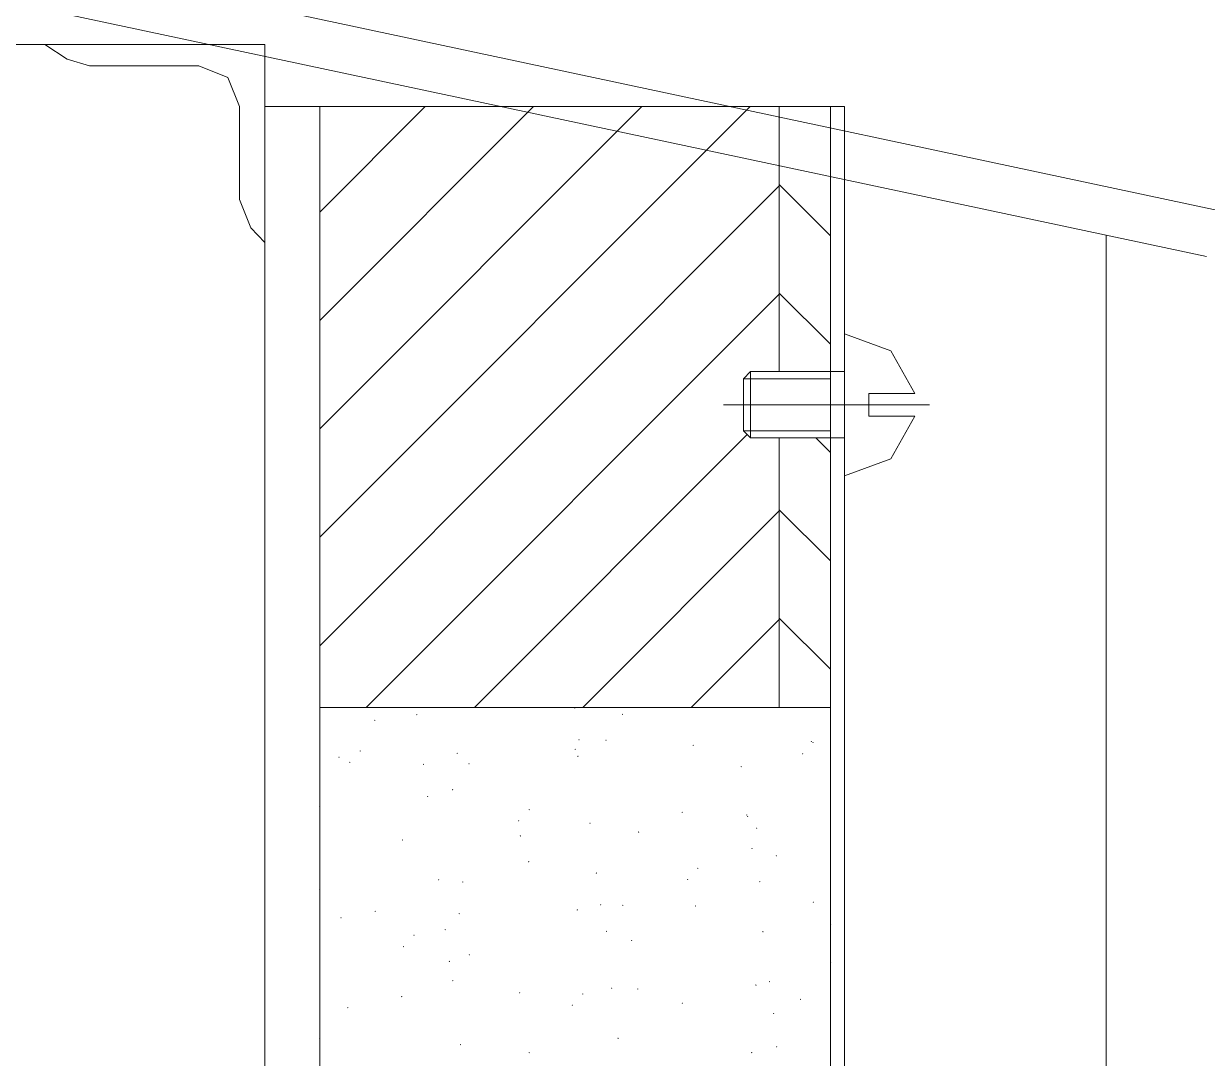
# Model space of a CAD drawing. Header units: millimetres. Extents: x 0 to 414, y 0 to 292.
# Drawn here: x 80.51 to 103.33, y 202.54 to 222.48 of the extents above; entities that cross this region are included whole.
import ezdxf

# ---------------------------------------------------------------- set-up
doc = ezdxf.new("R2010")
doc.units = ezdxf.units.MM

msp = doc.modelspace()

# ---------------------------------------------------------------- hatches: boundary and pattern name
h = msp.add_hatch(color=0)
h.dxf.hatch_style = 2
h.paths.add_polyline_path([(87.764056, 209.290003), (87.751003, 209.303056), (87.764056, 209.316108), (87.777108, 209.303056)])
h = msp.add_hatch(color=0)
h.dxf.hatch_style = 2
h.paths.add_polyline_path([(88.0745, 209.290003), (88.061447, 209.303056), (88.0745, 209.316108), (88.087553, 209.303056)])
h = msp.add_hatch(color=0)
h.dxf.hatch_style = 2
h.paths.add_polyline_path([(89.789, 209.290003), (89.775947, 209.303056), (89.789, 209.316108), (89.802053, 209.303056)])
h = msp.add_hatch(color=0)
h.dxf.hatch_style = 2
h.paths.add_polyline_path([(91.133083, 209.290003), (91.120031, 209.303056), (91.133083, 209.316108), (91.146136, 209.303056)])
h = msp.add_hatch(color=0)
h.dxf.hatch_style = 2
h.paths.add_polyline_path([(91.133083, 209.290003), (91.120031, 209.303056), (91.133083, 209.316108), (91.146136, 209.303056)])
h = msp.add_hatch(color=0)
h.dxf.hatch_style = 2
h.paths.add_polyline_path([(91.136611, 209.282947), (91.123558, 209.296), (91.136611, 209.309053), (91.149664, 209.296)])
h = msp.add_hatch(color=0)
h.dxf.hatch_style = 2
h.paths.add_polyline_path([(92.1385, 209.290003), (92.125447, 209.303056), (92.1385, 209.316108), (92.151553, 209.303056)])
h = msp.add_hatch(color=0)
h.dxf.hatch_style = 2
h.paths.add_polyline_path([(94.195194, 209.290003), (94.182142, 209.303056), (94.195194, 209.316108), (94.208247, 209.303056)])
h = msp.add_hatch(color=0)
h.dxf.hatch_style = 2
h.paths.add_polyline_path([(88.092139, 209.152419), (88.079086, 209.165472), (88.092139, 209.178525), (88.105192, 209.165472)])
h = msp.add_hatch(color=0)
h.dxf.hatch_style = 2
h.paths.add_polyline_path([(92.057361, 209.159475), (92.044308, 209.172528), (92.057361, 209.185581), (92.070414, 209.172528)])
h = msp.add_hatch(color=0)
h.dxf.hatch_style = 2
h.paths.add_polyline_path([(87.28075, 209.043058), (87.267697, 209.056111), (87.28075, 209.069164), (87.293803, 209.056111)])
h = msp.add_hatch(color=0)
h.dxf.hatch_style = 2
h.paths.add_polyline_path([(96.068444, 208.979558), (96.055392, 208.992611), (96.068444, 209.005664), (96.081497, 208.992611)])
h = msp.add_hatch(color=0)
h.dxf.hatch_style = 2
h.paths.add_polyline_path([(91.21775, 208.665586), (91.204697, 208.678639), (91.21775, 208.691692), (91.230803, 208.678639)])
h = msp.add_hatch(color=0)
h.dxf.hatch_style = 2
h.paths.add_polyline_path([(91.739861, 208.662058), (91.726808, 208.675111), (91.739861, 208.688164), (91.752914, 208.675111)])
h = msp.add_hatch(color=0)
h.dxf.hatch_style = 2
h.paths.add_polyline_path([(95.698028, 208.633836), (95.684975, 208.646889), (95.698028, 208.659942), (95.711081, 208.646889)])
h = msp.add_hatch(color=0)
h.dxf.hatch_style = 2
h.paths.add_polyline_path([(95.729778, 208.616197), (95.716725, 208.62925), (95.729778, 208.642303), (95.742831, 208.62925)])
h = msp.add_hatch(color=0)
h.dxf.hatch_style = 2
h.paths.add_polyline_path([(86.998528, 208.453919), (86.985475, 208.466972), (86.998528, 208.480025), (87.011581, 208.466972)])
h = msp.add_hatch(color=0)
h.dxf.hatch_style = 2
h.paths.add_polyline_path([(88.86825, 208.408058), (88.855197, 208.421111), (88.86825, 208.434164), (88.881303, 208.421111)])
h = msp.add_hatch(color=0)
h.dxf.hatch_style = 2
h.paths.add_polyline_path([(91.143667, 208.482142), (91.130614, 208.495194), (91.143667, 208.508247), (91.156719, 208.495194)])
h = msp.add_hatch(color=0)
h.dxf.hatch_style = 2
h.paths.add_polyline_path([(93.419083, 208.559753), (93.406031, 208.572806), (93.419083, 208.585858), (93.432136, 208.572806)])
h = msp.add_hatch(color=0)
h.dxf.hatch_style = 2
h.paths.add_polyline_path([(95.532222, 208.397475), (95.519169, 208.410528), (95.532222, 208.423581), (95.545275, 208.410528)])
h = msp.add_hatch(color=0)
h.dxf.hatch_style = 2
h.paths.add_polyline_path([(86.589306, 208.333975), (86.576253, 208.347028), (86.589306, 208.360081), (86.602358, 208.347028)])
h = msp.add_hatch(color=0)
h.dxf.hatch_style = 2
h.paths.add_polyline_path([(86.797444, 208.235197), (86.784392, 208.24825), (86.797444, 208.261303), (86.810497, 208.24825)])
h = msp.add_hatch(color=0)
h.dxf.hatch_style = 2
h.paths.add_polyline_path([(88.219139, 208.192864), (88.206086, 208.205917), (88.219139, 208.218969), (88.232192, 208.205917)])
h = msp.add_hatch(color=0)
h.dxf.hatch_style = 2
h.paths.add_polyline_path([(89.097556, 208.203447), (89.084503, 208.2165), (89.097556, 208.229553), (89.110608, 208.2165)])
h = msp.add_hatch(color=0)
h.dxf.hatch_style = 2
h.paths.add_polyline_path([(91.196583, 208.351614), (91.183531, 208.364667), (91.196583, 208.377719), (91.209636, 208.364667)])
h = msp.add_hatch(color=0)
h.dxf.hatch_style = 2
h.paths.add_polyline_path([(94.343361, 208.150531), (94.330308, 208.163583), (94.343361, 208.176636), (94.356414, 208.163583)])
h = msp.add_hatch(color=0)
h.dxf.hatch_style = 2
h.paths.add_polyline_path([(96.068444, 208.150531), (96.055392, 208.163583), (96.068444, 208.176636), (96.081497, 208.163583)])
h = msp.add_hatch(color=0)
h.dxf.hatch_style = 2
h.paths.add_polyline_path([(96.068444, 208.150531), (96.055392, 208.163583), (96.068444, 208.176636), (96.081497, 208.163583)])
h = msp.add_hatch(color=0)
h.dxf.hatch_style = 2
h.paths.add_polyline_path([(96.068444, 208.072919), (96.055392, 208.085972), (96.068444, 208.099025), (96.081497, 208.085972)])
h = msp.add_hatch(color=0)
h.dxf.hatch_style = 2
h.paths.add_polyline_path([(88.780056, 207.706031), (88.767003, 207.719083), (88.780056, 207.732136), (88.793108, 207.719083)])
h = msp.add_hatch(color=0)
h.dxf.hatch_style = 2
h.paths.add_polyline_path([(86.218889, 207.603725), (86.205836, 207.616778), (86.218889, 207.629831), (86.231942, 207.616778)])
h = msp.add_hatch(color=0)
h.dxf.hatch_style = 2
h.paths.add_polyline_path([(86.218889, 207.603725), (86.205836, 207.616778), (86.218889, 207.629831), (86.231942, 207.616778)])
h = msp.add_hatch(color=0)
h.dxf.hatch_style = 2
h.paths.add_polyline_path([(86.218889, 207.603725), (86.205836, 207.616778), (86.218889, 207.629831), (86.231942, 207.616778)])
h = msp.add_hatch(color=0)
h.dxf.hatch_style = 2
h.paths.add_polyline_path([(88.300278, 207.575503), (88.287225, 207.588556), (88.300278, 207.601608), (88.313331, 207.588556)])
h = msp.add_hatch(color=0)
h.dxf.hatch_style = 2
h.paths.add_polyline_path([(86.218889, 207.377947), (86.205836, 207.391), (86.218889, 207.404053), (86.231942, 207.391)])
h = msp.add_hatch(color=0)
h.dxf.hatch_style = 2
h.paths.add_polyline_path([(86.218889, 207.377947), (86.205836, 207.391), (86.218889, 207.404053), (86.231942, 207.391)])
h = msp.add_hatch(color=0)
h.dxf.hatch_style = 2
h.paths.add_polyline_path([(90.254667, 207.321503), (90.241614, 207.334556), (90.254667, 207.347608), (90.267719, 207.334556)])
h = msp.add_hatch(color=0)
h.dxf.hatch_style = 2
h.paths.add_polyline_path([(93.207417, 207.272114), (93.194364, 207.285167), (93.207417, 207.298219), (93.220469, 207.285167)])
h = msp.add_hatch(color=0)
h.dxf.hatch_style = 2
h.paths.add_polyline_path([(90.053583, 207.106308), (90.040531, 207.119361), (90.053583, 207.132414), (90.066636, 207.119361)])
h = msp.add_hatch(color=0)
h.dxf.hatch_style = 2
h.paths.add_polyline_path([(91.429417, 207.060447), (91.416364, 207.0735), (91.429417, 207.086553), (91.442469, 207.0735)])
h = msp.add_hatch(color=0)
h.dxf.hatch_style = 2
h.paths.add_polyline_path([(94.452722, 207.219197), (94.439669, 207.23225), (94.452722, 207.245303), (94.465775, 207.23225)])
h = msp.add_hatch(color=0)
h.dxf.hatch_style = 2
h.paths.add_polyline_path([(94.470361, 207.190975), (94.457308, 207.204028), (94.470361, 207.217081), (94.483414, 207.204028)])
h = msp.add_hatch(color=0)
h.dxf.hatch_style = 2
h.paths.add_polyline_path([(90.088861, 206.817031), (90.075808, 206.830083), (90.088861, 206.843136), (90.101914, 206.830083)])
h = msp.add_hatch(color=0)
h.dxf.hatch_style = 2
h.paths.add_polyline_path([(92.367806, 206.891114), (92.354753, 206.904167), (92.367806, 206.917219), (92.380858, 206.904167)])
h = msp.add_hatch(color=0)
h.dxf.hatch_style = 2
h.paths.add_polyline_path([(94.643222, 206.965197), (94.630169, 206.97825), (94.643222, 206.991303), (94.656275, 206.97825)])
h = msp.add_hatch(color=0)
h.dxf.hatch_style = 2
h.paths.add_polyline_path([(87.813444, 206.739419), (87.800392, 206.752472), (87.813444, 206.765525), (87.826497, 206.752472)])
h = msp.add_hatch(color=0)
h.dxf.hatch_style = 2
h.paths.add_polyline_path([(94.5515, 206.573614), (94.538447, 206.586667), (94.5515, 206.599719), (94.564553, 206.586667)])
h = msp.add_hatch(color=0)
h.dxf.hatch_style = 2
h.paths.add_polyline_path([(90.247611, 206.319614), (90.234558, 206.332667), (90.247611, 206.345719), (90.260664, 206.332667)])
h = msp.add_hatch(color=0)
h.dxf.hatch_style = 2
h.paths.add_polyline_path([(95.020694, 206.432503), (95.007642, 206.445556), (95.020694, 206.458608), (95.033747, 206.445556)])
h = msp.add_hatch(color=0)
h.dxf.hatch_style = 2
h.paths.add_polyline_path([(91.552889, 206.100892), (91.539836, 206.113944), (91.552889, 206.126997), (91.565942, 206.113944)])
h = msp.add_hatch(color=0)
h.dxf.hatch_style = 2
h.paths.add_polyline_path([(93.510806, 206.192614), (93.497753, 206.205667), (93.510806, 206.218719), (93.523858, 206.205667)])
h = msp.add_hatch(color=0)
h.dxf.hatch_style = 2
h.paths.add_polyline_path([(88.511944, 205.970364), (88.498892, 205.983417), (88.511944, 205.996469), (88.524997, 205.983417)])
h = msp.add_hatch(color=0)
h.dxf.hatch_style = 2
h.paths.add_polyline_path([(88.977611, 205.928031), (88.964558, 205.941083), (88.977611, 205.954136), (88.990664, 205.941083)])
h = msp.add_hatch(color=0)
h.dxf.hatch_style = 2
h.paths.add_polyline_path([(93.31325, 205.973892), (93.300197, 205.986944), (93.31325, 205.999997), (93.326303, 205.986944)])
h = msp.add_hatch(color=0)
h.dxf.hatch_style = 2
h.paths.add_polyline_path([(94.703194, 205.935086), (94.690142, 205.948139), (94.703194, 205.961192), (94.716247, 205.948139)])
h = msp.add_hatch(color=0)
h.dxf.hatch_style = 2
h.paths.add_polyline_path([(86.218889, 205.776336), (86.205836, 205.789389), (86.218889, 205.802442), (86.231942, 205.789389)])
h = msp.add_hatch(color=0)
h.dxf.hatch_style = 2
h.paths.add_polyline_path([(86.218889, 205.776336), (86.205836, 205.789389), (86.218889, 205.802442), (86.231942, 205.789389)])
h = msp.add_hatch(color=0)
h.dxf.hatch_style = 2
h.paths.add_polyline_path([(91.634028, 205.487058), (91.620975, 205.500111), (91.634028, 205.513164), (91.647081, 205.500111)])
h = msp.add_hatch(color=0)
h.dxf.hatch_style = 2
h.paths.add_polyline_path([(92.064417, 205.480003), (92.051364, 205.493056), (92.064417, 205.506108), (92.077469, 205.493056)])
h = msp.add_hatch(color=0)
h.dxf.hatch_style = 2
h.paths.add_polyline_path([(93.461417, 205.465892), (93.448364, 205.478944), (93.461417, 205.491997), (93.474469, 205.478944)])
h = msp.add_hatch(color=0)
h.dxf.hatch_style = 2
h.paths.add_polyline_path([(95.736833, 205.539975), (95.723781, 205.553028), (95.736833, 205.566081), (95.749886, 205.553028)])
h = msp.add_hatch(color=0)
h.dxf.hatch_style = 2
h.paths.add_polyline_path([(86.628111, 205.240114), (86.615058, 205.253167), (86.628111, 205.266219), (86.641164, 205.253167)])
h = msp.add_hatch(color=0)
h.dxf.hatch_style = 2
h.paths.add_polyline_path([(87.287806, 205.363586), (87.274753, 205.376639), (87.287806, 205.389692), (87.300858, 205.376639)])
h = msp.add_hatch(color=0)
h.dxf.hatch_style = 2
h.paths.add_polyline_path([(88.907056, 205.317725), (88.894003, 205.330778), (88.907056, 205.343831), (88.920108, 205.330778)])
h = msp.add_hatch(color=0)
h.dxf.hatch_style = 2
h.paths.add_polyline_path([(91.182472, 205.391808), (91.169419, 205.404861), (91.182472, 205.417914), (91.195525, 205.404861)])
h = msp.add_hatch(color=0)
h.dxf.hatch_style = 2
h.paths.add_polyline_path([(88.638944, 205.010808), (88.625892, 205.023861), (88.638944, 205.036914), (88.651997, 205.023861)])
h = msp.add_hatch(color=0)
h.dxf.hatch_style = 2
h.paths.add_polyline_path([(91.746917, 204.979058), (91.733864, 204.992111), (91.746917, 205.005164), (91.759969, 204.992111)])
h = msp.add_hatch(color=0)
h.dxf.hatch_style = 2
h.paths.add_polyline_path([(94.763167, 204.968475), (94.750114, 204.981528), (94.763167, 204.994581), (94.776219, 204.981528)])
h = msp.add_hatch(color=0)
h.dxf.hatch_style = 2
h.paths.add_polyline_path([(96.068444, 205.109586), (96.055392, 205.122639), (96.068444, 205.135692), (96.081497, 205.122639)])
h = msp.add_hatch(color=0)
h.dxf.hatch_style = 2
h.paths.add_polyline_path([(96.068444, 205.109586), (96.055392, 205.122639), (96.068444, 205.135692), (96.081497, 205.122639)])
h = msp.add_hatch(color=0)
h.dxf.hatch_style = 2
h.paths.add_polyline_path([(96.068444, 205.109586), (96.055392, 205.122639), (96.068444, 205.135692), (96.081497, 205.122639)])
h = msp.add_hatch(color=0)
h.dxf.hatch_style = 2
h.paths.add_polyline_path([(88.035694, 204.901447), (88.022642, 204.9145), (88.035694, 204.927553), (88.048747, 204.9145)])
h = msp.add_hatch(color=0)
h.dxf.hatch_style = 2
h.paths.add_polyline_path([(92.23375, 204.799142), (92.220697, 204.812194), (92.23375, 204.825247), (92.246803, 204.812194)])
h = msp.add_hatch(color=0)
h.dxf.hatch_style = 2
h.paths.add_polyline_path([(87.834611, 204.682725), (87.821558, 204.695778), (87.834611, 204.708831), (87.847664, 204.695778)])
h = msp.add_hatch(color=0)
h.dxf.hatch_style = 2
h.paths.add_polyline_path([(89.104611, 204.523975), (89.091558, 204.537028), (89.104611, 204.550081), (89.117664, 204.537028)])
h = msp.add_hatch(color=0)
h.dxf.hatch_style = 2
h.paths.add_polyline_path([(88.720083, 204.396975), (88.707031, 204.410028), (88.720083, 204.423081), (88.733136, 204.410028)])
h = msp.add_hatch(color=0)
h.dxf.hatch_style = 2
h.paths.add_polyline_path([(96.068444, 204.382864), (96.055392, 204.395917), (96.068444, 204.408969), (96.081497, 204.395917)])
h = msp.add_hatch(color=0)
h.dxf.hatch_style = 2
h.paths.add_polyline_path([(88.787111, 204.026558), (88.774058, 204.039611), (88.787111, 204.052664), (88.800164, 204.039611)])
h = msp.add_hatch(color=0)
h.dxf.hatch_style = 2
h.paths.add_polyline_path([(91.845694, 203.881919), (91.832642, 203.894972), (91.845694, 203.908025), (91.858747, 203.894972)])
h = msp.add_hatch(color=0)
h.dxf.hatch_style = 2
h.paths.add_polyline_path([(92.353694, 203.867808), (92.340642, 203.880861), (92.353694, 203.893914), (92.366747, 203.880861)])
h = msp.add_hatch(color=0)
h.dxf.hatch_style = 2
h.paths.add_polyline_path([(94.629111, 203.941892), (94.616058, 203.954944), (94.629111, 203.967997), (94.642164, 203.954944)])
h = msp.add_hatch(color=0)
h.dxf.hatch_style = 2
h.paths.add_polyline_path([(94.890167, 204.008919), (94.877114, 204.021972), (94.890167, 204.035025), (94.903219, 204.021972)])
h = msp.add_hatch(color=0)
h.dxf.hatch_style = 2
h.paths.add_polyline_path([(86.218889, 203.687892), (86.205836, 203.700944), (86.218889, 203.713997), (86.231942, 203.700944)])
h = msp.add_hatch(color=0)
h.dxf.hatch_style = 2
h.paths.add_polyline_path([(86.218889, 203.687892), (86.205836, 203.700944), (86.218889, 203.713997), (86.231942, 203.700944)])
h = msp.add_hatch(color=0)
h.dxf.hatch_style = 2
h.paths.add_polyline_path([(87.799333, 203.719642), (87.786281, 203.732694), (87.799333, 203.745747), (87.812386, 203.732694)])
h = msp.add_hatch(color=0)
h.dxf.hatch_style = 2
h.paths.add_polyline_path([(90.07475, 203.793725), (90.061697, 203.806778), (90.07475, 203.819831), (90.087803, 203.806778)])
h = msp.add_hatch(color=0)
h.dxf.hatch_style = 2
h.paths.add_polyline_path([(91.291833, 203.769031), (91.278781, 203.782083), (91.291833, 203.795136), (91.304886, 203.782083)])
h = msp.add_hatch(color=0)
h.dxf.hatch_style = 2
h.paths.add_polyline_path([(93.210944, 203.592642), (93.197892, 203.605694), (93.210944, 203.618747), (93.223997, 203.605694)])
h = msp.add_hatch(color=0)
h.dxf.hatch_style = 2
h.paths.add_polyline_path([(95.489889, 203.666725), (95.476836, 203.679778), (95.489889, 203.692831), (95.502942, 203.679778)])
h = msp.add_hatch(color=0)
h.dxf.hatch_style = 2
h.paths.add_polyline_path([(86.758639, 203.507975), (86.745586, 203.521028), (86.758639, 203.534081), (86.771692, 203.521028)])
h = msp.add_hatch(color=0)
h.dxf.hatch_style = 2
h.paths.add_polyline_path([(91.09075, 203.553836), (91.077697, 203.566889), (91.09075, 203.579942), (91.103803, 203.566889)])
h = msp.add_hatch(color=0)
h.dxf.hatch_style = 2
h.paths.add_polyline_path([(94.971306, 203.395086), (94.958253, 203.408139), (94.971306, 203.421192), (94.984358, 203.408139)])
h = msp.add_hatch(color=0)
h.dxf.hatch_style = 2
h.paths.add_polyline_path([(86.218889, 202.918836), (86.205836, 202.931889), (86.218889, 202.944942), (86.231942, 202.931889)])
h = msp.add_hatch(color=0)
h.dxf.hatch_style = 2
h.paths.add_polyline_path([(86.218889, 202.918836), (86.205836, 202.931889), (86.218889, 202.944942), (86.231942, 202.931889)])
h = msp.add_hatch(color=0)
h.dxf.hatch_style = 2
h.paths.add_polyline_path([(91.972694, 202.918836), (91.959642, 202.931889), (91.972694, 202.944942), (91.985747, 202.931889)])
h = msp.add_hatch(color=0)
h.dxf.hatch_style = 2
h.paths.add_polyline_path([(86.218889, 202.735392), (86.205836, 202.748444), (86.218889, 202.761497), (86.231942, 202.748444)])
h = msp.add_hatch(color=0)
h.dxf.hatch_style = 2
h.paths.add_polyline_path([(88.93175, 202.791836), (88.918697, 202.804889), (88.93175, 202.817942), (88.944803, 202.804889)])
h = msp.add_hatch(color=0)
h.dxf.hatch_style = 2
h.paths.add_polyline_path([(95.02775, 202.753031), (95.014697, 202.766083), (95.02775, 202.779136), (95.040803, 202.766083)])
h = msp.add_hatch(color=0)
h.dxf.hatch_style = 2
h.paths.add_polyline_path([(90.254667, 202.640142), (90.241614, 202.653194), (90.254667, 202.666247), (90.267719, 202.653194)])
h = msp.add_hatch(color=0)
h.dxf.hatch_style = 2
h.paths.add_polyline_path([(94.547972, 202.640142), (94.534919, 202.653194), (94.547972, 202.666247), (94.561025, 202.653194)])

# ---------------------------------------------------------------- linework, layer by layer
at = {"color": 0, "lineweight": 0}
for points in [[(103.543806, 218.880972), (62.596889, 227.594583)], [(103.318028, 217.991972), (62.596889, 226.649139)], [(85.160556, 222.080667), (62.596889, 222.080667)], [(80.916639, 222.080667), (81.350556, 221.798444)], [(85.160556, 222.080667), (85.160556, 139.618861)], [(81.350556, 221.798444), (81.780944, 221.671444)], [(81.780944, 221.671444), (83.887028, 221.671444)], [(81.780944, 221.671444), (83.887028, 221.671444)], [(84.673722, 220.88475), (84.444417, 221.442139), (83.887028, 221.671444)], [(84.673722, 220.88475), (84.673722, 219.092639)], [(85.160556, 220.88475), (86.218889, 220.88475)], [(86.218889, 139.618861), (86.218889, 220.88475)], [(86.218889, 218.849222), (88.254417, 220.88475)], [(86.218889, 216.760778), (90.342861, 220.88475)], [(86.218889, 214.672333), (92.431306, 220.88475)], [(86.218889, 212.583889), (94.51975, 220.88475)], [(86.218889, 220.88475), (86.218889, 209.303056)], [(96.340083, 220.88475), (86.218889, 220.88475)], [(95.080667, 215.776528), (95.080667, 220.88475)], [(96.068444, 220.88475), (96.068444, 181.303083)], [(96.340083, 220.88475), (96.340083, 181.303083)], [(86.218889, 210.495444), (95.080667, 219.357222)], [(96.068444, 218.394139), (95.080667, 219.381917)], [(84.673722, 219.092639), (84.892444, 218.549361)], [(85.160556, 218.267139), (84.892444, 218.549361)], [(101.384806, 218.404722), (101.384806, 181.303083)], [(86.218889, 216.171639), (86.218889, 217.159417)], [(87.114944, 209.303056), (95.080667, 217.268778)], [(96.068444, 216.305694), (95.080667, 217.289944)], [(97.691222, 215.356722), (97.229083, 216.178694), (96.340083, 216.506778)], [(94.526806, 215.776528), (94.39275, 215.638944)], [(94.526806, 215.776528), (94.526806, 215.138)], [(96.340083, 215.776528), (94.526806, 215.776528)], [(94.39275, 215.638944), (94.39275, 215.138)], [(94.39275, 215.638944), (96.068444, 215.638944)], [(96.80575, 215.356722), (96.80575, 215.138)], [(97.691222, 215.356722), (96.80575, 215.356722)], [(94.001167, 215.138), (97.973444, 215.138)], [(94.39275, 214.633528), (94.39275, 215.138)], [(94.526806, 214.499472), (94.526806, 215.138)], [(96.80575, 214.91575), (96.80575, 215.138)], [(96.340083, 213.769222), (97.229083, 214.093778), (97.691222, 214.91575)], [(97.691222, 214.91575), (96.80575, 214.91575)], [(89.203389, 209.303056), (94.463306, 214.562972)], [(94.526806, 214.499472), (94.39275, 214.633528)], [(94.39275, 214.633528), (96.068444, 214.633528)], [(96.340083, 214.499472), (94.526806, 214.499472)], [(95.080667, 209.303056), (95.080667, 214.499472)], [(96.068444, 214.21725), (95.786222, 214.499472)], [(91.291833, 209.303056), (95.080667, 213.091889)], [(96.068444, 212.128806), (95.080667, 213.113056)], [(93.383806, 209.303056), (95.080667, 210.999917)], [(96.068444, 210.040361), (95.080667, 211.024611)], [(96.068444, 209.303056), (86.218889, 209.303056)]]:
    msp.add_lwpolyline(points, dxfattribs=at)

doc.saveas('drawing.dxf')
